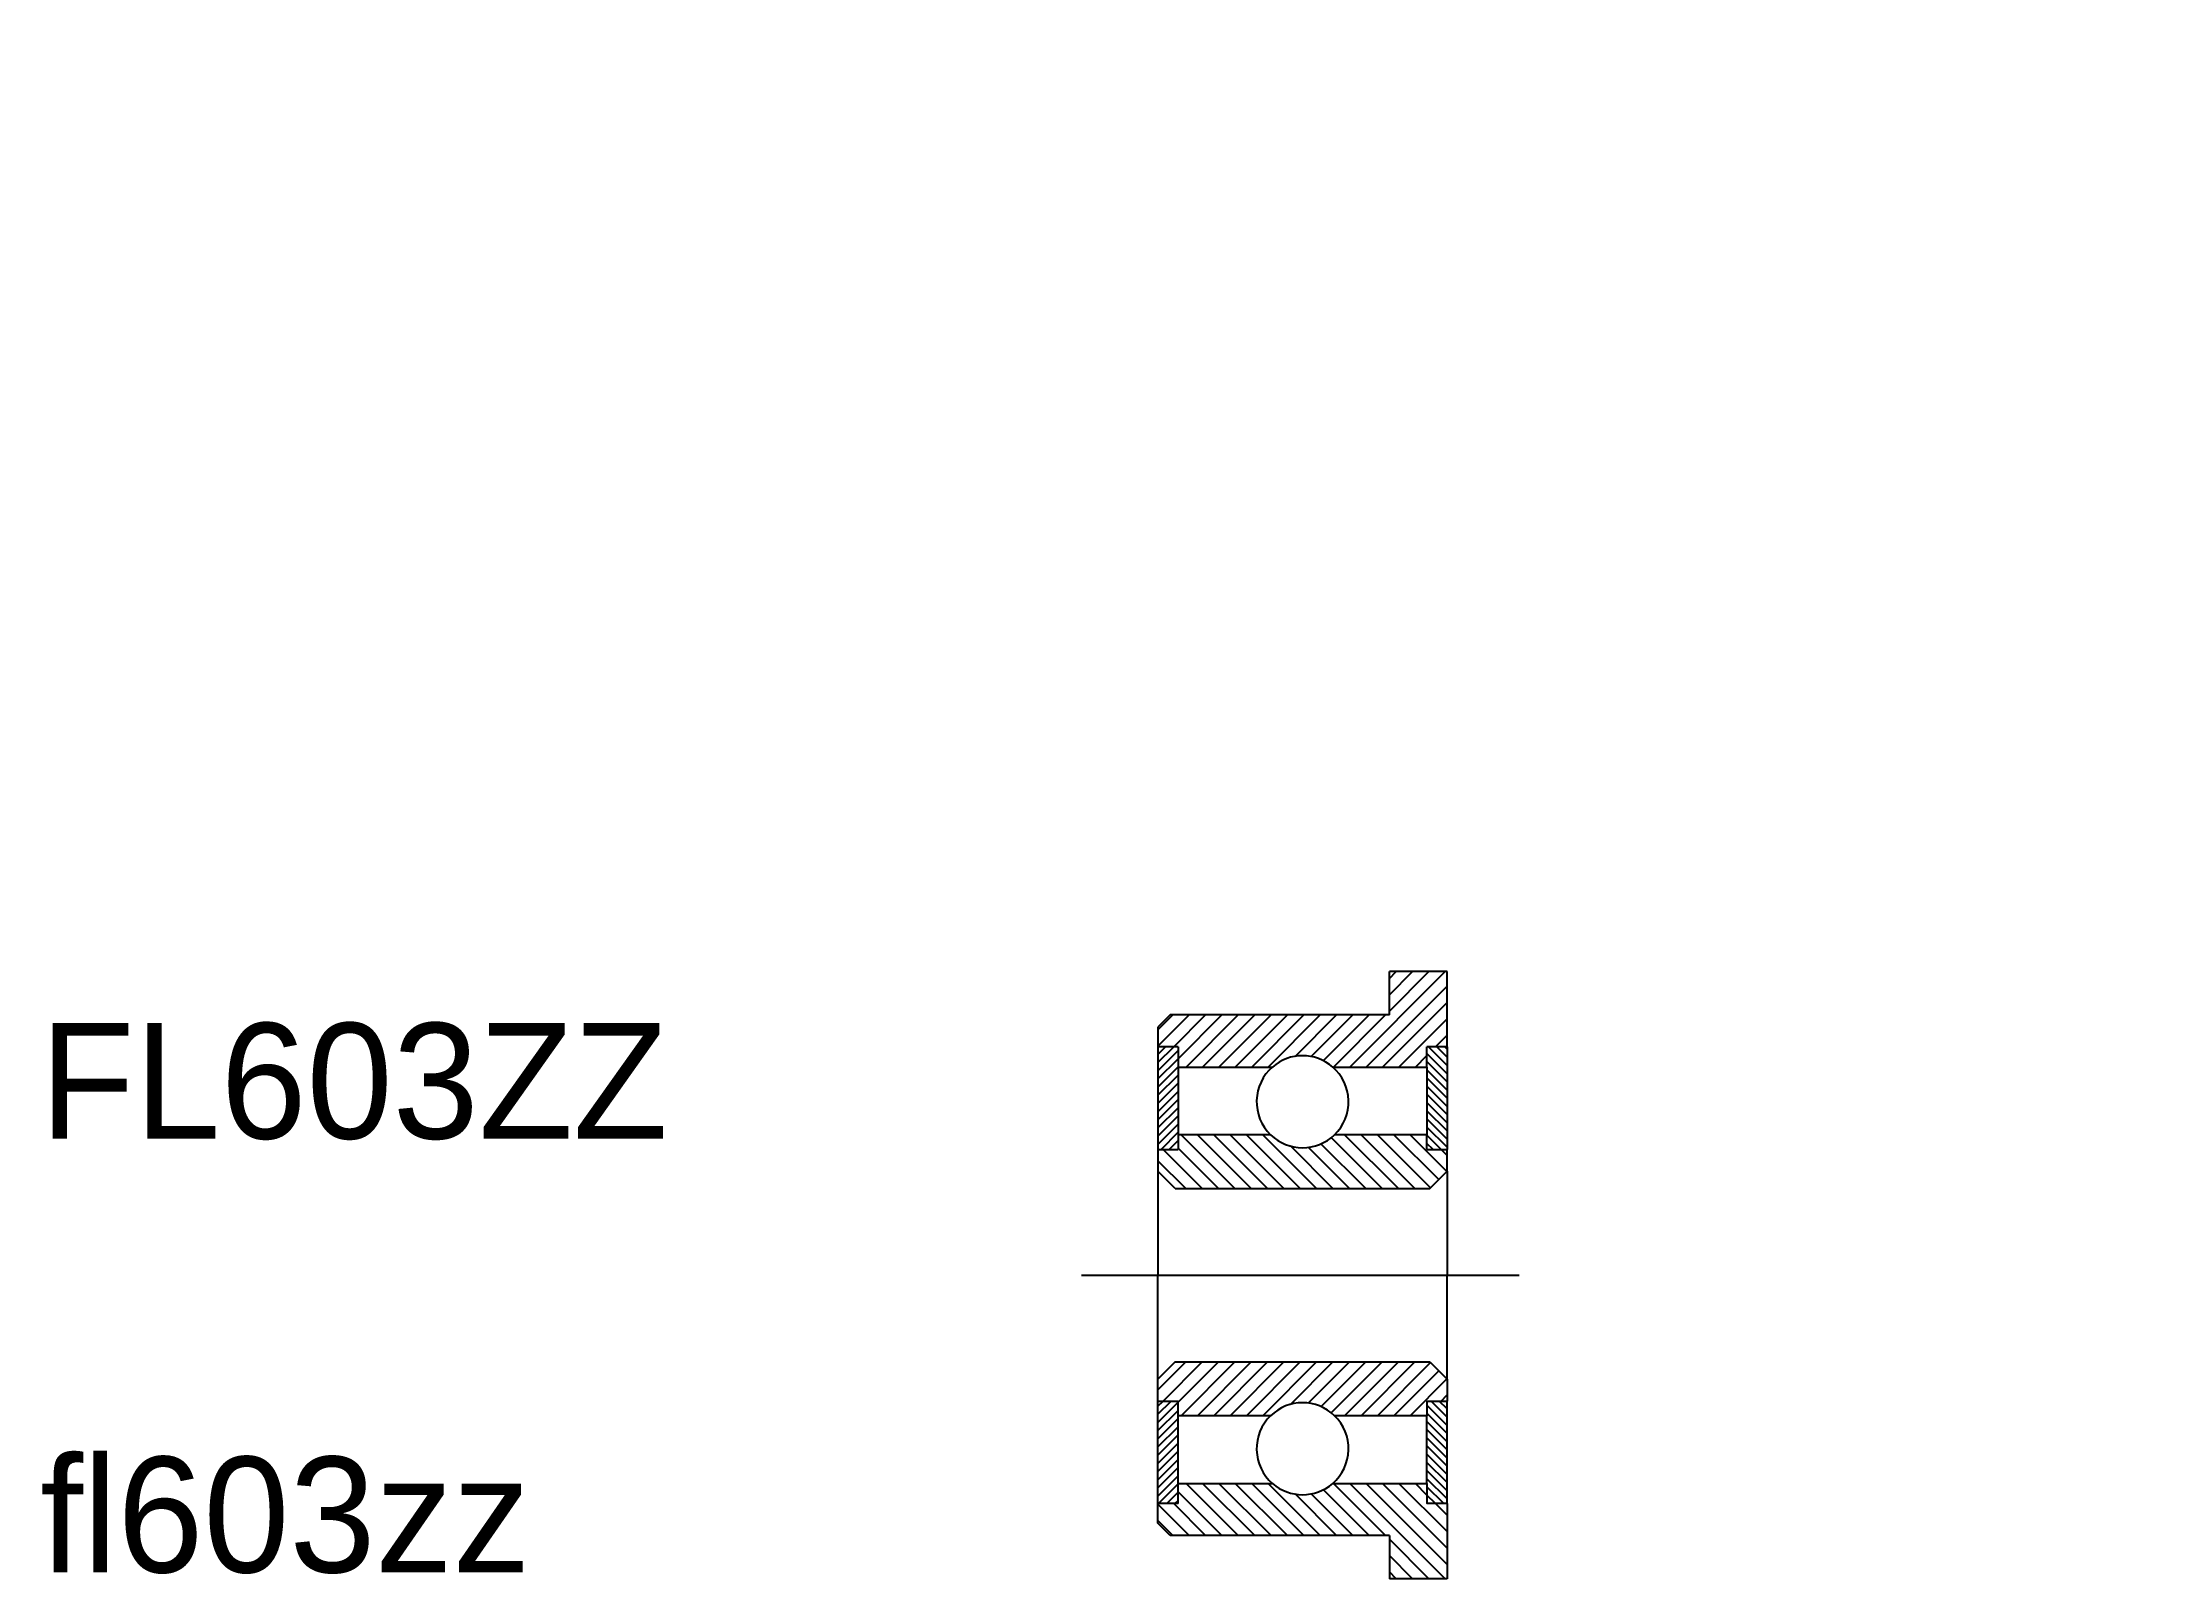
# Model space of a CAD drawing. Extents: x 26.1 to 62.6, y 22.5 to 49.1.
import ezdxf

# ---------------------------------------------------------------- set-up
doc = ezdxf.new("R2010")
doc.units = 0
doc.header["$PDMODE"] = 1
doc.linetypes.add('CENTER', pattern=[50.8, 31.75, -6.35, 6.35, -6.35])
doc.linetypes.add('CNS_SOLID', pattern=[0])
doc.layers.get('0').update_dxf_attribs({"linetype": 'CONTINUOUS'})
doc.layers.add('CENTER', color=1, linetype='CENTER')
doc.layers.add('VIS', color=7, linetype='CNS_SOLID')

# ---------------------------------------------------------------- blocks, each defined once
blk = doc.blocks.new('*X7')
at = {"layer": 'VIS', "color": 7}
for p, q in [((1.389, -4.5), (0.489, -3.6)), ((1.672, -4.5), (0.772, -3.6)), ((1.954, -4.5), (1.054, -3.6)), ((2.237, -4.5), (1.337, -3.6)), ((2.52, -4.5), (1.62, -3.6)), ((2.803, -4.5), (1.903, -3.6)), ((3.934, -4.5), (3.034, -3.6)), ((4.967, -5.25), (3.317, -3.6)), ((5, -5), (3.6, -3.6)), ((5, -4.717), (3.883, -3.6)), ((5, -4.434), (4.166, -3.6)), ((4.65, -3.801), (4.449, -3.6)), ((0.54, -4.5), (0, -3.96)), ((0.823, -4.5), (0.273, -3.95)), ((1.106, -4.5), (0.35, -3.744)), ((3.086, -4.5), (2.369, -3.783)), ((3.369, -4.5), (2.649, -3.78)), ((3.651, -4.5), (2.858, -3.706)), ((5, -4.151), (4.799, -3.95)), ((0.257, -4.5), (0, -4.243)), ((4.684, -5.25), (4, -4.566)), ((4.401, -5.25), (4, -4.849)), ((4.119, -5.25), (4, -5.131))]:
    blk.add_line(p, q, dxfattribs=at)
blk = doc.blocks.new('*X6')
at = {"layer": 'VIS', "color": 7}
for p, q in [((0, -1.98), (0.48, -1.5)), ((0.088, -2.175), (0.763, -1.5)), ((0.35, -2.196), (1.046, -1.5)), ((0.398, -2.43), (1.328, -1.5)), ((0.681, -2.43), (1.611, -1.5)), ((0.964, -2.43), (1.894, -1.5)), ((1.247, -2.43), (2.177, -1.5)), ((1.53, -2.43), (2.46, -1.5)), ((1.813, -2.43), (2.743, -1.5)), ((2.288, -2.237), (3.025, -1.5)), ((2.594, -2.214), (3.308, -1.5)), ((2.818, -2.273), (3.591, -1.5)), ((2.993, -2.381), (3.874, -1.5)), ((3.227, -2.43), (4.157, -1.5)), ((3.51, -2.43), (4.44, -1.5)), ((3.793, -2.43), (4.711, -1.511)), ((4.075, -2.43), (4.853, -1.653)), ((4.358, -2.43), (4.994, -1.794)), ((4.896, -2.175), (5, -2.071)), ((4.641, -2.43), (4.65, -2.421))]:
    blk.add_line(p, q, dxfattribs=at)
blk = doc.blocks.new('*X3')
at = {"layer": 'VIS', "color": 7}
for p, q in [((1.046, 1.5), (0.35, 2.196)), ((1.328, 1.5), (0.398, 2.43)), ((1.611, 1.5), (0.681, 2.43)), ((1.894, 1.5), (0.964, 2.43)), ((2.177, 1.5), (1.247, 2.43)), ((2.46, 1.5), (1.53, 2.43)), ((2.743, 1.5), (1.813, 2.43)), ((3.025, 1.5), (2.288, 2.237)), ((3.308, 1.5), (2.594, 2.214)), ((3.591, 1.5), (2.818, 2.273)), ((3.874, 1.5), (2.993, 2.381)), ((4.157, 1.5), (3.227, 2.43)), ((4.44, 1.5), (3.51, 2.43)), ((4.711, 1.511), (3.793, 2.43)), ((4.853, 1.653), (4.075, 2.43)), ((4.994, 1.794), (4.358, 2.43)), ((4.65, 2.421), (4.641, 2.43)), ((0.48, 1.5), (0, 1.98)), ((0.763, 1.5), (0.088, 2.175)), ((5, 2.071), (4.896, 2.175))]:
    blk.add_line(p, q, dxfattribs=at)
blk = doc.blocks.new('*X2')
at = {"layer": 'VIS', "color": 7}
for p, q in [((3.317, 3.6), (4.967, 5.25)), ((4, 5.131), (4.119, 5.25)), ((4, 4.849), (4.401, 5.25)), ((4, 4.566), (4.684, 5.25)), ((3.6, 3.6), (5, 5)), ((0, 4.243), (0.257, 4.5)), ((0, 3.96), (0.54, 4.5)), ((0.273, 3.95), (0.823, 4.5)), ((0.35, 3.744), (1.106, 4.5)), ((0.489, 3.6), (1.389, 4.5)), ((0.772, 3.6), (1.672, 4.5)), ((1.054, 3.6), (1.954, 4.5)), ((1.337, 3.6), (2.237, 4.5)), ((1.62, 3.6), (2.52, 4.5)), ((1.903, 3.6), (2.803, 4.5)), ((2.369, 3.783), (3.086, 4.5)), ((2.649, 3.78), (3.369, 4.5)), ((2.858, 3.706), (3.651, 4.5)), ((3.034, 3.6), (3.934, 4.5)), ((3.883, 3.6), (5, 4.717)), ((4.166, 3.6), (5, 4.434)), ((4.799, 3.95), (5, 4.151)), ((4.449, 3.6), (4.65, 3.801))]:
    blk.add_line(p, q, dxfattribs=at)
blk = doc.blocks.new('*X8')
at = {"layer": 'VIS', "color": 7}
for p, q in [((0, -2.263), (0.088, -2.175)), ((0, -2.404), (0.229, -2.175)), ((0, -2.546), (0.35, -2.196)), ((0, -2.687), (0.35, -2.337)), ((0, -2.828), (0.35, -2.478)), ((0, -2.97), (0.35, -2.62)), ((0, -3.111), (0.35, -2.761)), ((0, -3.253), (0.35, -2.903)), ((0, -3.394), (0.35, -3.044)), ((0, -3.536), (0.35, -3.186)), ((0, -3.677), (0.35, -3.327)), ((0, -3.818), (0.35, -3.468)), ((0.01, -3.95), (0.35, -3.61)), ((0.151, -3.95), (0.35, -3.751)), ((0.293, -3.95), (0.35, -3.893))]:
    blk.add_line(p, q, dxfattribs=at)
blk = doc.blocks.new('*X4')
at = {"layer": 'VIS', "color": 7}
for p, q in [((0, 3.818), (0.132, 3.95)), ((0, 3.677), (0.273, 3.95)), ((0, 3.536), (0.35, 3.886)), ((0, 3.394), (0.35, 3.744)), ((0, 3.253), (0.35, 3.603)), ((0, 3.111), (0.35, 3.461)), ((0, 2.97), (0.35, 3.32)), ((0, 2.828), (0.35, 3.178)), ((0, 2.687), (0.35, 3.037)), ((0, 2.546), (0.35, 2.896)), ((0, 2.404), (0.35, 2.754)), ((0, 2.263), (0.35, 2.613)), ((0.054, 2.175), (0.35, 2.471)), ((0.195, 2.175), (0.35, 2.33)), ((0.337, 2.175), (0.35, 2.188))]:
    blk.add_line(p, q, dxfattribs=at)
blk = doc.blocks.new('*X9')
at = {"layer": 'VIS', "color": 7}
for p, q in [((5, -2.454), (4.721, -2.175)), ((5, -2.313), (4.862, -2.175)), ((5, -2.596), (4.65, -2.246)), ((5, -2.737), (4.65, -2.387)), ((5, -2.879), (4.65, -2.529)), ((5, -3.02), (4.65, -2.67)), ((5, -3.162), (4.65, -2.812)), ((5, -3.303), (4.65, -2.953)), ((5, -3.444), (4.65, -3.094)), ((5, -3.586), (4.65, -3.236)), ((5, -3.727), (4.65, -3.377)), ((5, -3.869), (4.65, -3.519)), ((4.94, -3.95), (4.65, -3.66)), ((4.799, -3.95), (4.65, -3.801)), ((4.657, -3.95), (4.65, -3.943))]:
    blk.add_line(p, q, dxfattribs=at)
blk = doc.blocks.new('*X5')
at = {"layer": 'VIS', "color": 7}
for p, q in [((5, 3.485), (4.65, 3.835)), ((5, 3.344), (4.65, 3.694)), ((5, 3.627), (4.677, 3.95)), ((5, 3.768), (4.818, 3.95)), ((5, 3.91), (4.96, 3.95)), ((5, 3.202), (4.65, 3.552)), ((5, 3.061), (4.65, 3.411)), ((5, 2.92), (4.65, 3.27)), ((5, 2.778), (4.65, 3.128)), ((5, 2.637), (4.65, 2.987)), ((5, 2.495), (4.65, 2.845)), ((5, 2.354), (4.65, 2.704)), ((5, 2.212), (4.65, 2.562)), ((4.896, 2.175), (4.65, 2.421)), ((4.755, 2.175), (4.65, 2.28))]:
    blk.add_line(p, q, dxfattribs=at)

msp = doc.modelspace()

# ---------------------------------------------------------------- linework, layer by layer
at = {"layer": 'CENTER', "color": 1, "linetype": 'CENTER'}
msp.add_line((44.078, 27.767), (51.648, 27.767), dxfattribs=at)
at = {"layer": 'VIS', "color": 7}
for p, q in [((50.402, 33.017), (49.402, 33.017)), ((49.402, 32.267), (49.402, 33.017)), ((50.402, 31.717), (50.402, 33.017)), ((45.614, 32.267), (45.402, 32.055)), ((49.402, 32.267), (45.614, 32.267)), ((45.402, 32.055), (45.402, 31.717)), ((45.752, 31.717), (45.402, 31.717)), ((45.402, 31.717), (45.402, 29.942)), ((45.752, 31.717), (45.752, 31.367)), ((45.752, 31.367), (47.38, 31.367)), ((45.752, 31.367), (45.752, 30.197)), ((48.423, 31.367), (50.052, 31.367)), ((50.402, 31.717), (50.052, 31.717)), ((50.052, 31.367), (50.052, 31.717)), ((50.052, 31.367), (50.052, 30.197)), ((50.402, 31.717), (50.402, 29.942)), ((45.402, 29.942), (45.402, 29.567)), ((45.402, 29.942), (45.752, 29.942)), ((47.348, 30.197), (45.752, 30.197)), ((45.752, 30.197), (45.752, 29.942)), ((50.052, 30.197), (48.456, 30.197)), ((50.052, 29.942), (50.052, 30.197)), ((50.052, 29.942), (50.402, 29.942)), ((50.402, 29.567), (50.402, 29.942)), ((45.702, 29.267), (45.402, 29.567)), ((45.402, 29.567), (45.402, 27.767)), ((50.102, 29.267), (50.402, 29.567)), ((50.402, 29.567), (50.402, 27.767)), ((45.702, 29.267), (50.102, 29.267)), ((45.402, 25.967), (45.402, 27.767)), ((50.402, 25.967), (50.402, 27.767)), ((45.702, 26.267), (45.402, 25.967)), ((45.702, 26.267), (50.102, 26.267)), ((50.102, 26.267), (50.402, 25.967)), ((45.402, 25.592), (45.402, 25.967)), ((50.402, 25.967), (50.402, 25.592)), ((45.402, 25.592), (45.752, 25.592)), ((45.402, 23.817), (45.402, 25.592)), ((45.752, 25.337), (45.752, 25.592)), ((50.052, 25.592), (50.052, 25.337)), ((50.052, 25.592), (50.402, 25.592)), ((50.402, 23.817), (50.402, 25.592)), ((47.348, 25.337), (45.752, 25.337)), ((45.752, 24.167), (45.752, 25.337)), ((50.052, 25.337), (48.456, 25.337)), ((50.052, 24.167), (50.052, 25.337)), ((45.752, 24.167), (47.38, 24.167)), ((45.752, 23.817), (45.752, 24.167)), ((48.423, 24.167), (50.052, 24.167)), ((50.052, 24.167), (50.052, 23.817)), ((45.402, 23.48), (45.402, 23.817)), ((45.752, 23.817), (45.402, 23.817)), ((50.402, 23.817), (50.052, 23.817)), ((50.402, 23.817), (50.402, 22.517)), ((45.614, 23.267), (45.402, 23.48)), ((49.402, 23.267), (45.614, 23.267)), ((49.402, 23.267), (49.402, 22.517)), ((50.402, 22.517), (49.402, 22.517))]:
    msp.add_line(p, q, dxfattribs=at)
for centre, start, end in [((47.902, 30.767), 130.9994, 225.8058), ((47.902, 30.767), 49.0006, 130.9994), ((47.902, 30.767), 314.1942, 49.0006), ((47.902, 30.767), 225.8058, 314.1942), ((47.902, 24.767), 45.8058, 134.1942), ((47.902, 24.767), 134.1942, 229.0006), ((47.902, 24.767), 310.9994, 45.8058), ((47.902, 24.767), 229.0006, 310.9994)]:
    msp.add_arc(centre, 0.795, start, end, dxfattribs=at)
at = {"layer": 'VIS', "color": 7, "extrusion": (1, 0, 0)}
for p in [(60.082, 49.088, -2.598), (60.082, 49.088, 2.598), (57.582, 47.588), (57.582, 47.588), (57.582, 47.588), (62.582, 47.588), (60.082, 46.088, -2.598), (60.082, 46.088, 2.598), (59.327, 44.99, -0.501), (59.327, 44.556, 1.403), (59.327, 43.773, -2.027), (57.577, 42.797), (57.577, 42.797), (57.809, 42.797), (59.327, 41.82, -2.027), (59.327, 41.038, 1.403), (59.327, 40.603, -0.501), (51.736, 35.944, -2.027), (49.986, 34.968), (49.986, 34.968), (51.736, 33.991, -2.027), (47.902, 30.767), (47.902, 29.267, -2.598), (47.902, 29.267, 2.598), (45.402, 27.767), (45.402, 27.767), (45.402, 27.767), (50.402, 27.767), (47.902, 26.267, -2.598), (47.902, 26.267, 2.598), (47.902, 24.767)]:
    msp.add_point(p, dxfattribs=at)
at = {"layer": 'VIS', "color": 7, "extrusion": (-1, 0, 0)}
for p in [(60.082, 49.088, 2.598), (60.082, 49.088, -2.598), (62.582, 47.588), (60.082, 46.088, 2.598), (60.082, 46.088, -2.598), (57.809, 42.797), (47.902, 30.767), (47.902, 29.267, 2.598), (47.902, 29.267, -2.598), (50.402, 27.767), (47.902, 26.267, 2.598), (47.902, 26.267, -2.598), (47.902, 24.767)]:
    msp.add_point(p, dxfattribs=at)
at = {"layer": 'VIS', "color": 7, "extrusion": (-1, 0, 1e-16)}
for p in [(59.327, 44.99, -0.501), (59.327, 44.556, 1.403), (59.327, 43.773, -2.027), (59.327, 41.82, -2.027), (59.327, 41.038, 1.403), (59.327, 40.603, -0.501), (51.736, 35.944, -2.027), (51.736, 33.991, -2.027)]:
    msp.add_point(p, dxfattribs=at)

# ---------------------------------------------------------------- block references
at = {"layer": 'VIS', "color": 7}
for name in ['*X2', '*X4', '*X5', '*X3', '*X6', '*X8', '*X9', '*X7']:
    msp.add_blockref(name, (45.402, 27.767), dxfattribs=at)

# ---------------------------------------------------------------- texts
at = {"color": 7, "linetype": 'CONTINUOUS'}
for s, p in [('FL603ZZ', (26.076, 30.128)), ('fl603zz', (26.076, 22.628))]:
    msp.add_text(s, height=2, dxfattribs=at).set_placement(p)

doc.saveas('drawing.dxf')
